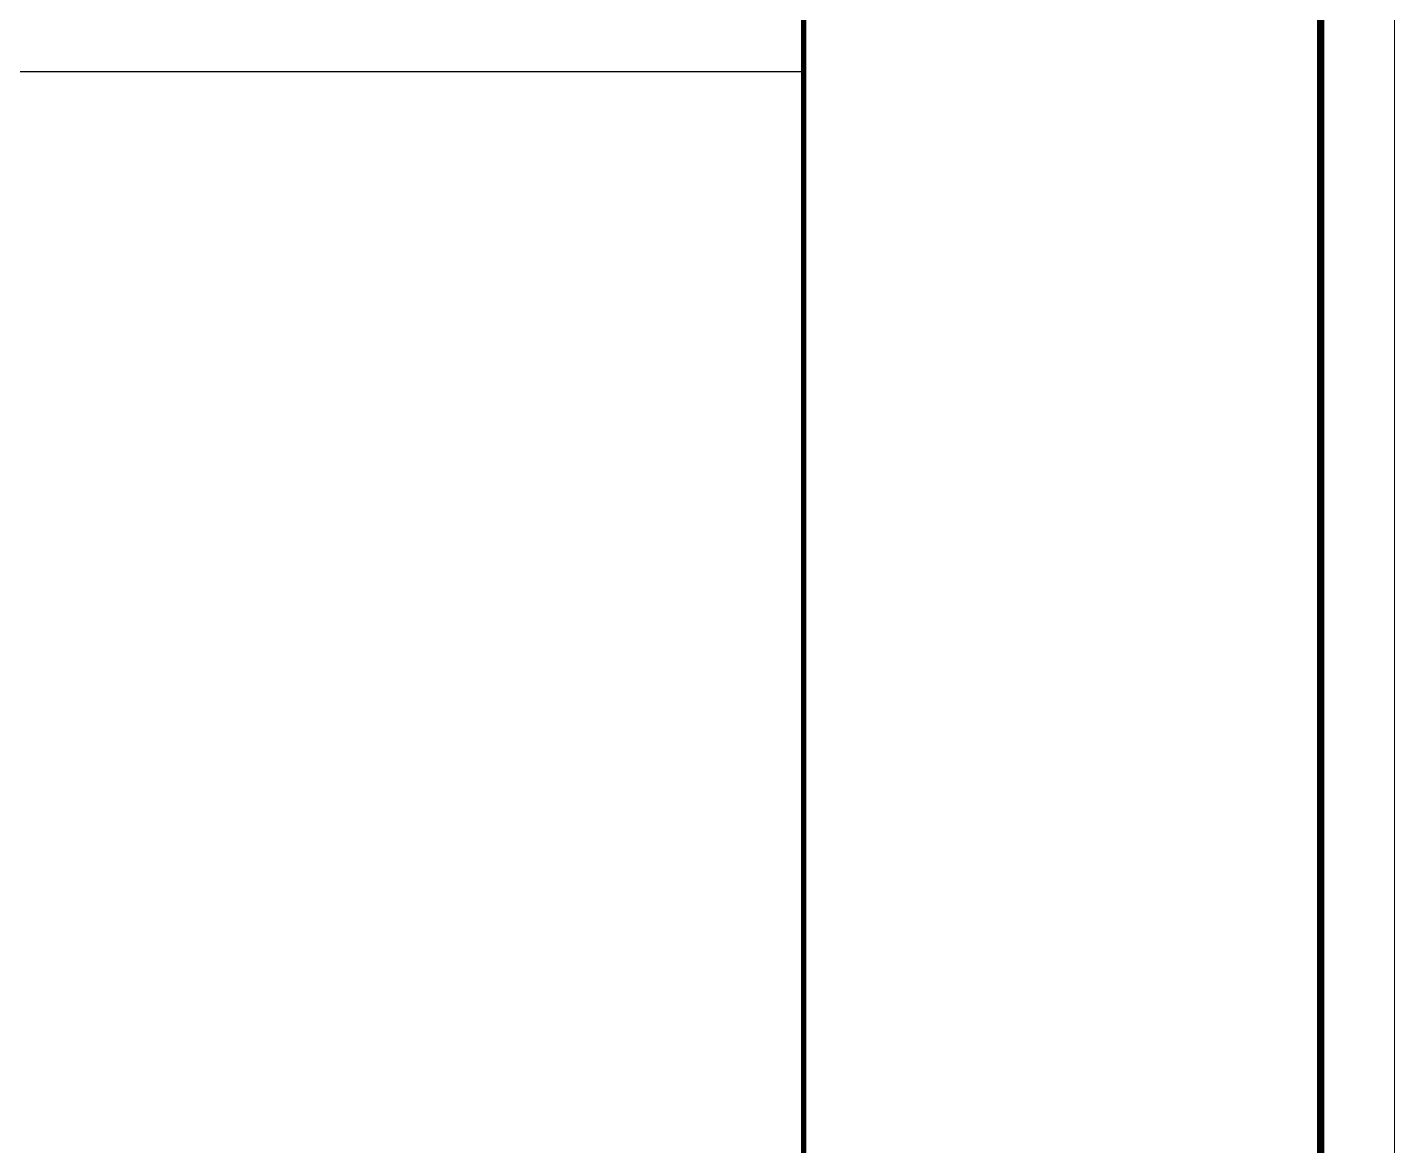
# Model space of a CAD drawing. Extents: x 3774419 to 4775970, y -926964 to 2266.
# Drawn here: x 3870006 to 3888517, y -911815 to -896665 of the extents above; entities that cross this region are included whole.
import ezdxf

# ---------------------------------------------------------------- set-up
doc = ezdxf.new("R2010")
doc.units = 0
doc.header["$LTSCALE"] = 1000
doc.header["$MEASUREMENT"] = 0
doc.layers.add('!!电气', color=1, linetype='CONTINUOUS')
doc.layers.add('图框', color=147, linetype='CONTINUOUS', lineweight=20)

# ---------------------------------------------------------------- blocks, each defined once
blk = doc.blocks.new('A$C1435328E')
at = {"layer": '图框', "const_width": 70}
blk.add_lwpolyline([(-7000, -700), (-7000, 56700)], dxfattribs=at)

msp = doc.modelspace()

# ---------------------------------------------------------------- linework, layer by layer
at = {"layer": '!!电气', "color": 252}
msp.add_line((3806917.5, -897263.9), (3880522.4, -897263.9), dxfattribs=at)
at = {"layer": '图框'}
msp.add_lwpolyline([(3804417.5, -867563.9), (3888517.5, -867563.9), (3888517.5, -926963.9), (3804417.5, -926963.9)], close=True, dxfattribs=at)
msp.add_lwpolyline([(3804417.5, -867563.9), (3888517.5, -867563.9), (3888517.5, -926963.9), (3804417.5, -926963.9)], close=True, dxfattribs=at)
at = {"layer": '图框', "const_width": 100}
msp.add_lwpolyline([(3887517.5, -925963.9), (3887517.5, -868563.9), (3806917.5, -868563.9), (3806917.5, -925963.9)], close=True, dxfattribs=at)

# ---------------------------------------------------------------- block references
at = {"layer": '!!电气'}
msp.add_blockref('A$C1435328E', (3887517.5, -925263.9), dxfattribs=at)

doc.saveas('drawing.dxf')
